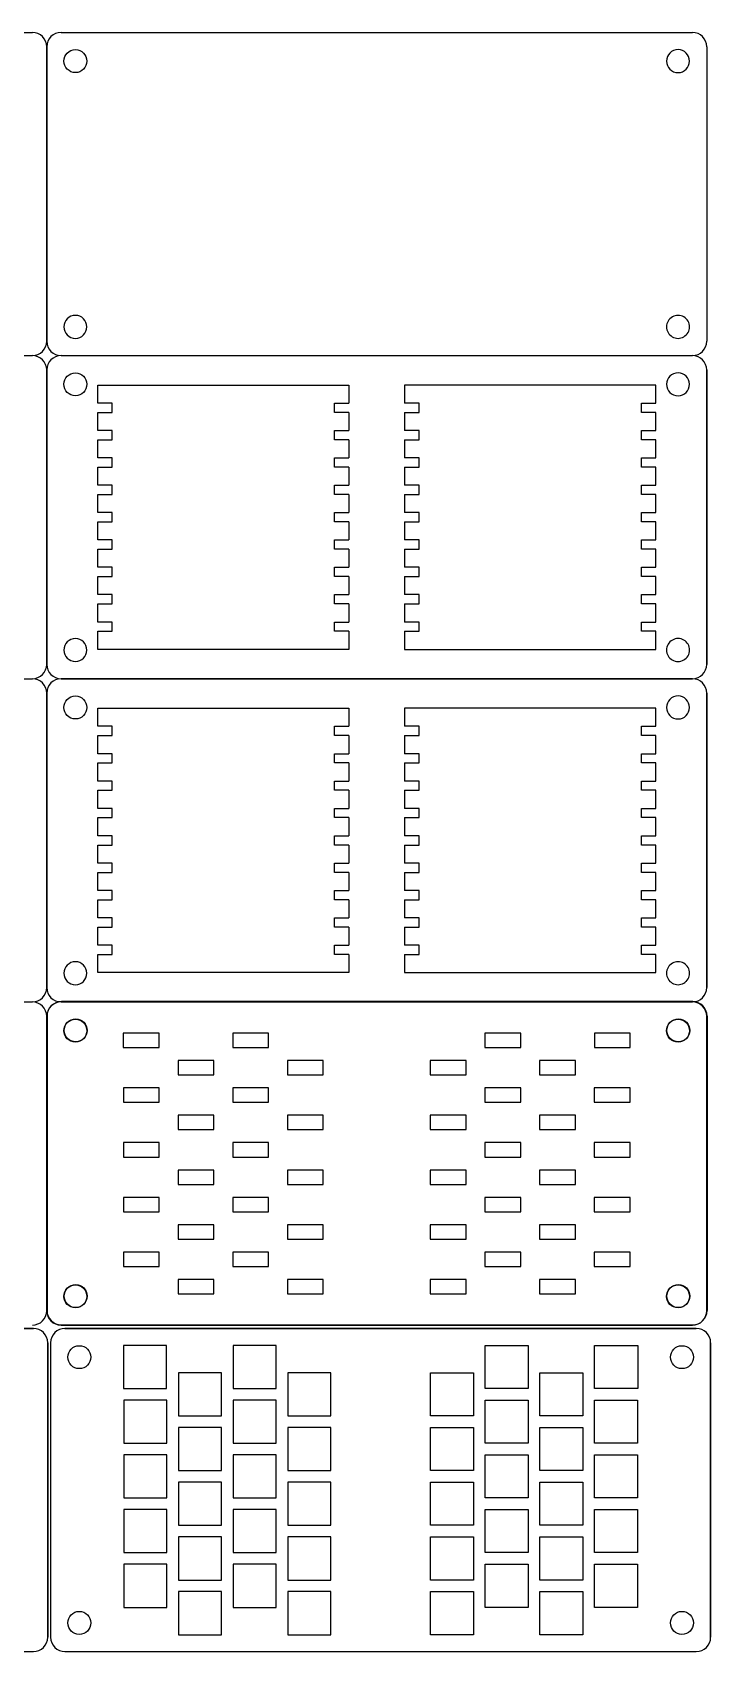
# Model space of a CAD drawing. Header units: millimetres. Extents: x 1 to 277, y -46 to 180.
# Drawn here: x 182.6 to 277.1, y -45.8 to 179.7 of the extents above; entities that cross this region are included whole.
import ezdxf

# ---------------------------------------------------------------- set-up
doc = ezdxf.new("R2010")
doc.units = ezdxf.units.MM

msp = doc.modelspace()

# ---------------------------------------------------------------- linework, layer by layer
for points in [[(94.56, 179.66), (182.56, 179.66)], [(186.56, 179.66), (274.56, 179.66)], [(184.56, 136.66), (184.56, 177.66)], [(184.56, 177.66), (184.56, 136.66)], [(276.56, 177.66), (276.56, 136.66)], [(94.56, 134.66), (182.56, 134.66)], [(186.56, 134.66), (274.56, 134.66)], [(186.56, 134.66), (274.56, 134.66)], [(184.56, 91.66), (184.56, 132.66)], [(184.56, 91.66), (184.56, 132.66)], [(184.56, 132.66), (184.56, 91.66)], [(276.56, 91.66), (276.56, 132.66)], [(276.56, 132.66), (276.56, 91.66)], [(191.67, 128.04), (191.67, 130.56), (226.67, 130.56)], [(226.67, 130.56), (226.67, 128.04)], [(234.45, 130.56), (234.45, 128.04)], [(269.45, 128.04), (269.45, 130.56), (234.45, 130.56)], [(191.67, 126.75), (193.67, 126.75), (193.67, 128.04), (191.67, 128.04)], [(191.67, 124.23), (191.67, 126.75)], [(224.67, 126.75), (224.67, 128.04)], [(224.67, 128.04), (226.67, 128.04)], [(226.67, 126.75), (224.67, 126.75)], [(226.67, 126.75), (226.67, 124.23)], [(236.45, 128.04), (234.45, 128.04)], [(234.45, 126.75), (236.45, 126.75)], [(234.45, 126.75), (234.45, 124.23)], [(236.45, 126.75), (236.45, 128.04)], [(269.45, 126.75), (267.45, 126.75), (267.45, 128.04), (269.45, 128.04)], [(269.45, 124.23), (269.45, 126.75)], [(193.67, 124.23), (191.67, 124.23)], [(193.67, 120.42), (191.67, 120.42), (191.67, 122.94), (193.67, 122.94), (193.67, 124.23)], [(224.67, 122.94), (224.67, 124.23)], [(224.67, 124.23), (226.67, 124.23)], [(236.45, 124.23), (234.45, 124.23)], [(236.45, 122.94), (236.45, 124.23)], [(267.45, 124.23), (269.45, 124.23)], [(267.45, 120.42), (269.45, 120.42), (269.45, 122.94), (267.45, 122.94), (267.45, 124.23)], [(226.67, 122.94), (224.67, 122.94)], [(226.67, 122.94), (226.67, 120.42)], [(234.45, 122.94), (234.45, 120.42)], [(234.45, 122.94), (236.45, 122.94)], [(193.67, 119.13), (193.67, 120.42)], [(224.67, 119.13), (224.67, 120.42)], [(224.67, 120.42), (226.67, 120.42)], [(236.45, 120.42), (234.45, 120.42)], [(236.45, 119.13), (236.45, 120.42)], [(267.45, 119.13), (267.45, 120.42)], [(193.67, 112.8), (191.67, 112.8), (191.67, 115.32), (193.67, 115.32), (193.67, 116.61), (191.67, 116.61), (191.67, 119.13), (193.67, 119.13)], [(226.67, 119.13), (224.67, 119.13)], [(226.67, 119.13), (226.67, 116.61)], [(234.45, 119.13), (234.45, 116.61)], [(234.45, 119.13), (236.45, 119.13)], [(267.45, 112.8), (269.45, 112.8), (269.45, 115.32), (267.45, 115.32), (267.45, 116.61), (269.45, 116.61), (269.45, 119.13), (267.45, 119.13)], [(224.67, 115.32), (224.67, 116.61)], [(224.67, 116.61), (226.67, 116.61)], [(226.67, 115.32), (224.67, 115.32)], [(226.67, 115.32), (226.67, 112.8)], [(236.45, 116.61), (234.45, 116.61)], [(234.45, 115.32), (234.45, 112.8)], [(234.45, 115.32), (236.45, 115.32)], [(236.45, 115.32), (236.45, 116.61)], [(193.67, 111.51), (193.67, 112.8)], [(224.67, 111.51), (224.67, 112.8)], [(224.67, 112.8), (226.67, 112.8)], [(236.45, 112.8), (234.45, 112.8)], [(236.45, 111.51), (236.45, 112.8)], [(267.45, 111.51), (267.45, 112.8)], [(191.67, 93.75), (191.67, 96.27), (193.67, 96.27), (193.67, 97.56), (191.67, 97.56), (191.67, 100.08), (193.67, 100.08), (193.67, 101.37), (191.67, 101.37), (191.67, 103.89), (193.67, 103.89), (193.67, 105.18), (191.67, 105.18), (191.67, 107.7), (193.67, 107.7), (193.67, 108.99), (191.67, 108.99), (191.67, 111.51), (193.67, 111.51)], [(226.67, 111.51), (224.67, 111.51)], [(226.67, 111.51), (226.67, 108.99)], [(234.45, 111.51), (234.45, 108.99)], [(234.45, 111.51), (236.45, 111.51)], [(234.45, 96.27), (234.45, 93.75), (269.45, 93.75), (269.45, 96.27), (267.45, 96.27), (267.45, 97.56), (269.45, 97.56), (269.45, 100.08), (267.45, 100.08), (267.45, 101.37), (269.45, 101.37), (269.45, 103.89), (267.45, 103.89), (267.45, 105.18), (269.45, 105.18), (269.45, 107.7), (267.45, 107.7), (267.45, 108.99), (269.45, 108.99), (269.45, 111.51), (267.45, 111.51)], [(224.67, 107.7), (224.67, 108.99)], [(224.67, 108.99), (226.67, 108.99)], [(236.45, 108.99), (234.45, 108.99)], [(236.45, 107.7), (236.45, 108.99)], [(226.67, 107.7), (224.67, 107.7)], [(226.67, 107.7), (226.67, 105.18)], [(234.45, 107.7), (236.45, 107.7)], [(234.45, 107.7), (234.45, 105.18)], [(224.67, 103.89), (224.67, 105.18)], [(224.67, 105.18), (226.67, 105.18)], [(226.67, 103.89), (224.67, 103.89)], [(226.67, 103.89), (226.67, 101.37)], [(236.45, 105.18), (234.45, 105.18)], [(234.45, 103.89), (234.45, 101.37)], [(234.45, 103.89), (236.45, 103.89)], [(236.45, 103.89), (236.45, 105.18)], [(224.67, 100.08), (224.67, 101.37)], [(224.67, 101.37), (226.67, 101.37)], [(226.67, 100.08), (224.67, 100.08)], [(226.67, 100.08), (226.67, 97.56)], [(236.45, 101.37), (234.45, 101.37)], [(234.45, 100.08), (234.45, 97.56)], [(234.45, 100.08), (236.45, 100.08)], [(236.45, 100.08), (236.45, 101.37)], [(224.67, 96.27), (224.67, 97.56)], [(224.67, 97.56), (226.67, 97.56)], [(236.45, 97.56), (234.45, 97.56)], [(236.45, 96.27), (236.45, 97.56)], [(226.67, 96.27), (224.67, 96.27)], [(226.67, 96.27), (226.67, 93.75)], [(234.45, 96.27), (236.45, 96.27)], [(226.67, 93.75), (191.67, 93.75)], [(94.56, 89.66), (182.56, 89.66)], [(186.56, 89.66), (274.56, 89.66)], [(274.56, 89.66), (186.56, 89.66)], [(184.56, 46.66), (184.56, 87.66)], [(184.56, 46.66), (184.56, 87.66)], [(184.56, 87.66), (184.56, 46.66)], [(276.56, 46.66), (276.56, 87.66)], [(276.56, 87.66), (276.56, 46.66)], [(191.67, 83.04), (191.67, 85.56), (226.67, 85.56)], [(226.67, 85.56), (226.67, 83.04)], [(234.45, 85.56), (234.45, 83.04)], [(269.45, 83.04), (269.45, 85.56), (234.45, 85.56)], [(191.67, 81.75), (193.67, 81.75), (193.67, 83.04), (191.67, 83.04)], [(191.67, 79.23), (191.67, 81.75)], [(224.67, 81.75), (224.67, 83.04)], [(224.67, 83.04), (226.67, 83.04)], [(226.67, 81.75), (224.67, 81.75)], [(226.67, 81.75), (226.67, 79.23)], [(236.45, 83.04), (234.45, 83.04)], [(234.45, 81.75), (236.45, 81.75)], [(234.45, 81.75), (234.45, 79.23)], [(236.45, 81.75), (236.45, 83.04)], [(269.45, 81.75), (267.45, 81.75), (267.45, 83.04), (269.45, 83.04)], [(269.45, 79.23), (269.45, 81.75)], [(193.67, 75.42), (191.67, 75.42), (191.67, 77.94), (193.67, 77.94), (193.67, 79.23)], [(193.67, 79.23), (191.67, 79.23)], [(224.67, 77.94), (224.67, 79.23)], [(224.67, 79.23), (226.67, 79.23)], [(236.45, 79.23), (234.45, 79.23)], [(236.45, 77.94), (236.45, 79.23)], [(267.45, 79.23), (269.45, 79.23)], [(267.45, 75.42), (269.45, 75.42), (269.45, 77.94), (267.45, 77.94), (267.45, 79.23)], [(226.67, 77.94), (224.67, 77.94)], [(226.67, 77.94), (226.67, 75.42)], [(234.45, 77.94), (234.45, 75.42)], [(234.45, 77.94), (236.45, 77.94)], [(193.67, 74.13), (193.67, 75.42)], [(224.67, 74.13), (224.67, 75.42)], [(224.67, 75.42), (226.67, 75.42)], [(236.45, 75.42), (234.45, 75.42)], [(236.45, 74.13), (236.45, 75.42)], [(267.45, 74.13), (267.45, 75.42)], [(193.67, 67.8), (191.67, 67.8), (191.67, 70.32), (193.67, 70.32), (193.67, 71.61), (191.67, 71.61), (191.67, 74.13), (193.67, 74.13)], [(226.67, 74.13), (224.67, 74.13)], [(226.67, 74.13), (226.67, 71.61)], [(234.45, 74.13), (234.45, 71.61)], [(234.45, 74.13), (236.45, 74.13)], [(267.45, 67.8), (269.45, 67.8), (269.45, 70.32), (267.45, 70.32), (267.45, 71.61), (269.45, 71.61), (269.45, 74.13), (267.45, 74.13)], [(224.67, 70.32), (224.67, 71.61)], [(224.67, 71.61), (226.67, 71.61)], [(226.67, 70.32), (224.67, 70.32)], [(226.67, 70.32), (226.67, 67.8)], [(236.45, 71.61), (234.45, 71.61)], [(234.45, 70.32), (234.45, 67.8)], [(234.45, 70.32), (236.45, 70.32)], [(236.45, 70.32), (236.45, 71.61)], [(193.67, 66.51), (193.67, 67.8)], [(224.67, 66.51), (224.67, 67.8)], [(224.67, 67.8), (226.67, 67.8)], [(236.45, 67.8), (234.45, 67.8)], [(236.45, 66.51), (236.45, 67.8)], [(267.45, 66.51), (267.45, 67.8)], [(191.67, 48.75), (191.67, 51.27), (193.67, 51.27), (193.67, 52.56), (191.67, 52.56), (191.67, 55.08), (193.67, 55.08), (193.67, 56.37), (191.67, 56.37), (191.67, 58.89), (193.67, 58.89), (193.67, 60.18), (191.67, 60.18), (191.67, 62.7), (193.67, 62.7), (193.67, 63.99), (191.67, 63.99), (191.67, 66.51), (193.67, 66.51)], [(226.67, 66.51), (224.67, 66.51)], [(226.67, 66.51), (226.67, 63.99)], [(234.45, 66.51), (234.45, 63.99)], [(234.45, 66.51), (236.45, 66.51)], [(234.45, 51.27), (234.45, 48.75), (269.45, 48.75), (269.45, 51.27), (267.45, 51.27), (267.45, 52.56), (269.45, 52.56), (269.45, 55.08), (267.45, 55.08), (267.45, 56.37), (269.45, 56.37), (269.45, 58.89), (267.45, 58.89), (267.45, 60.18), (269.45, 60.18), (269.45, 62.7), (267.45, 62.7), (267.45, 63.99), (269.45, 63.99), (269.45, 66.51), (267.45, 66.51)], [(224.67, 62.7), (224.67, 63.99)], [(224.67, 63.99), (226.67, 63.99)], [(236.45, 63.99), (234.45, 63.99)], [(236.45, 62.7), (236.45, 63.99)], [(226.67, 62.7), (224.67, 62.7)], [(226.67, 62.7), (226.67, 60.18)], [(234.45, 62.7), (236.45, 62.7)], [(234.45, 62.7), (234.45, 60.18)], [(224.67, 58.89), (224.67, 60.18)], [(224.67, 60.18), (226.67, 60.18)], [(226.67, 58.89), (224.67, 58.89)], [(226.67, 58.89), (226.67, 56.37)], [(236.45, 60.18), (234.45, 60.18)], [(234.45, 58.89), (234.45, 56.37)], [(234.45, 58.89), (236.45, 58.89)], [(236.45, 58.89), (236.45, 60.18)], [(224.67, 55.08), (224.67, 56.37)], [(224.67, 56.37), (226.67, 56.37)], [(236.45, 56.37), (234.45, 56.37)], [(236.45, 55.08), (236.45, 56.37)], [(226.67, 55.08), (224.67, 55.08)], [(226.67, 55.08), (226.67, 52.56)], [(234.45, 55.08), (234.45, 52.56)], [(234.45, 55.08), (236.45, 55.08)], [(224.67, 51.27), (224.67, 52.56)], [(224.67, 52.56), (226.67, 52.56)], [(236.45, 52.56), (234.45, 52.56)], [(236.45, 51.27), (236.45, 52.56)], [(226.67, 51.27), (224.67, 51.27)], [(226.67, 51.27), (226.67, 48.75)], [(234.45, 51.27), (236.45, 51.27)], [(226.67, 48.75), (191.67, 48.75)], [(94.56, 44.66), (182.56, 44.66)], [(274.56, 44.66), (186.56, 44.66)], [(186.56, 44.66), (274.56, 44.66)], [(274.6, 44.7), (186.6, 44.7)], [(186.6, 44.7), (274.6, 44.7)], [(184.56, 42.66), (184.56, 1.66)], [(184.56, 1.66), (184.56, 42.66)], [(184.6, 42.7), (184.6, 1.7)], [(276.56, 1.66), (276.56, 42.66)], [(276.6, 42.7), (276.6, 1.7)], [(276.6, 1.7), (276.6, 42.7)], [(94.7, -0.8), (182.7, -0.8)], [(182.7, -0.8), (94.7, -0.8)], [(186.56, -0.34), (274.56, -0.34)], [(186.6, -0.3), (274.6, -0.3)], [(187.1, -0.8), (275.1, -0.8)], [(275.1, -0.8), (187.1, -0.8)], [(184.7, -2.8), (184.7, -43.8)], [(184.7, -43.8), (184.7, -2.8)], [(185.1, -2.8), (185.1, -43.8)], [(277.1, -2.8), (277.1, -43.8)], [(277.1, -43.8), (277.1, -2.8)], [(94.7, -45.8), (182.7, -45.8)], [(187.1, -45.8), (275.1, -45.8)]]:
    msp.add_lwpolyline(points)
for points in [[(200.22, 40.31), (195.22, 40.31), (195.22, 38.31), (200.22, 38.31), (200.22, 40.31)], [(215.49, 40.31), (210.49, 40.31), (210.49, 38.31), (215.49, 38.31), (215.49, 40.31)], [(250.63, 40.31), (245.63, 40.31), (245.63, 38.31), (250.63, 38.31), (250.63, 40.31)], [(265.89, 40.31), (260.89, 40.31), (260.89, 38.31), (265.89, 38.31), (265.89, 40.31)], [(207.87, 36.5), (202.87, 36.5), (202.87, 34.5), (207.87, 34.5), (207.87, 36.5)], [(223.11, 36.5), (218.11, 36.5), (218.11, 34.5), (223.11, 34.5), (223.11, 36.5)], [(243.01, 36.5), (238.01, 36.5), (238.01, 34.5), (243.01, 34.5), (243.01, 36.5)], [(258.25, 36.5), (253.25, 36.5), (253.25, 34.5), (258.25, 34.5), (258.25, 36.5)], [(200.25, 32.69), (195.25, 32.69), (195.25, 30.69), (200.25, 30.69), (200.25, 32.69)], [(215.49, 32.69), (210.49, 32.69), (210.49, 30.69), (215.49, 30.69), (215.49, 32.69)], [(250.63, 32.69), (245.63, 32.69), (245.63, 30.69), (250.63, 30.69), (250.63, 32.69)], [(265.87, 32.69), (260.87, 32.69), (260.87, 30.69), (265.87, 30.69), (265.87, 32.69)], [(207.87, 28.88), (202.87, 28.88), (202.87, 26.88), (207.87, 26.88), (207.87, 28.88)], [(223.11, 28.88), (218.11, 28.88), (218.11, 26.88), (223.11, 26.88), (223.11, 28.88)], [(243.01, 28.88), (238.01, 28.88), (238.01, 26.88), (243.01, 26.88), (243.01, 28.88)], [(258.25, 28.88), (253.25, 28.88), (253.25, 26.88), (258.25, 26.88), (258.25, 28.88)], [(200.25, 25.07), (195.25, 25.07), (195.25, 23.07), (200.25, 23.07), (200.25, 25.07)], [(215.49, 25.07), (210.49, 25.07), (210.49, 23.07), (215.49, 23.07), (215.49, 25.07)], [(250.63, 25.07), (245.63, 25.07), (245.63, 23.07), (250.63, 23.07), (250.63, 25.07)], [(265.87, 25.07), (260.87, 25.07), (260.87, 23.07), (265.87, 23.07), (265.87, 25.07)], [(207.87, 21.26), (202.87, 21.26), (202.87, 19.26), (207.87, 19.26), (207.87, 21.26)], [(223.11, 21.26), (218.11, 21.26), (218.11, 19.26), (223.11, 19.26), (223.11, 21.26)], [(243.01, 21.26), (238.01, 21.26), (238.01, 19.26), (243.01, 19.26), (243.01, 21.26)], [(258.25, 21.26), (253.25, 21.26), (253.25, 19.26), (258.25, 19.26), (258.25, 21.26)], [(200.25, 17.45), (195.25, 17.45), (195.25, 15.45), (200.25, 15.45), (200.25, 17.45)], [(215.49, 17.45), (210.49, 17.45), (210.49, 15.45), (215.49, 15.45), (215.49, 17.45)], [(250.63, 17.45), (245.63, 17.45), (245.63, 15.45), (250.63, 15.45), (250.63, 17.45)], [(265.87, 17.45), (260.87, 17.45), (260.87, 15.45), (265.87, 15.45), (265.87, 17.45)], [(207.87, 13.64), (202.87, 13.64), (202.87, 11.64), (207.87, 11.64), (207.87, 13.64)], [(223.11, 13.64), (218.11, 13.64), (218.11, 11.64), (223.11, 11.64), (223.11, 13.64)], [(243.01, 13.64), (238.01, 13.64), (238.01, 11.64), (243.01, 11.64), (243.01, 13.64)], [(258.25, 13.64), (253.25, 13.64), (253.25, 11.64), (258.25, 11.64), (258.25, 13.64)], [(200.25, 9.83), (195.25, 9.83), (195.25, 7.83), (200.25, 7.83), (200.25, 9.83)], [(215.49, 9.83), (210.49, 9.83), (210.49, 7.83), (215.49, 7.83), (215.49, 9.83)], [(250.63, 9.83), (245.63, 9.83), (245.63, 7.83), (250.63, 7.83), (250.63, 9.83)], [(265.87, 9.83), (260.87, 9.83), (260.87, 7.83), (265.87, 7.83), (265.87, 9.83)], [(207.87, 6.02), (202.87, 6.02), (202.87, 4.02), (207.87, 4.02), (207.87, 6.02)], [(223.11, 6.02), (218.11, 6.02), (218.11, 4.02), (223.11, 4.02), (223.11, 6.02)], [(243.01, 6.02), (238.01, 6.02), (238.01, 4.02), (243.01, 4.02), (243.01, 6.02)], [(258.25, 6.02), (253.25, 6.02), (253.25, 4.02), (258.25, 4.02), (258.25, 6.02)], [(195.27, -9.16), (201.27, -9.16), (201.27, -3.16), (195.27, -3.16), (195.27, -9.16)], [(210.53, -9.16), (216.53, -9.16), (216.53, -3.16), (210.53, -3.16), (210.53, -9.16)], [(251.67, -9.16), (245.67, -9.16), (245.67, -3.16), (251.67, -3.16), (251.67, -9.16)], [(266.93, -9.16), (260.93, -9.16), (260.93, -3.16), (266.93, -3.16), (266.93, -9.16)], [(202.91, -12.97), (208.91, -12.97), (208.91, -6.97), (202.91, -6.97), (202.91, -12.97)], [(218.15, -12.97), (224.15, -12.97), (224.15, -6.97), (218.15, -6.97), (218.15, -12.97)], [(244.05, -12.97), (238.05, -12.97), (238.05, -6.97), (244.05, -6.97), (244.05, -12.97)], [(259.29, -12.97), (253.29, -12.97), (253.29, -6.97), (259.29, -6.97), (259.29, -12.97)], [(195.29, -16.78), (201.29, -16.78), (201.29, -10.78), (195.29, -10.78), (195.29, -16.78)], [(210.53, -16.78), (216.53, -16.78), (216.53, -10.78), (210.53, -10.78), (210.53, -16.78)], [(251.67, -16.78), (245.67, -16.78), (245.67, -10.78), (251.67, -10.78), (251.67, -16.78)], [(266.91, -16.78), (260.91, -16.78), (260.91, -10.78), (266.91, -10.78), (266.91, -16.78)], [(202.91, -20.59), (208.91, -20.59), (208.91, -14.59), (202.91, -14.59), (202.91, -20.59)], [(218.15, -20.59), (224.15, -20.59), (224.15, -14.59), (218.15, -14.59), (218.15, -20.59)], [(244.05, -20.59), (238.05, -20.59), (238.05, -14.59), (244.05, -14.59), (244.05, -20.59)], [(259.29, -20.59), (253.29, -20.59), (253.29, -14.59), (259.29, -14.59), (259.29, -20.59)], [(195.29, -24.4), (201.29, -24.4), (201.29, -18.4), (195.29, -18.4), (195.29, -24.4)], [(210.53, -24.4), (216.53, -24.4), (216.53, -18.4), (210.53, -18.4), (210.53, -24.4)], [(251.67, -24.4), (245.67, -24.4), (245.67, -18.4), (251.67, -18.4), (251.67, -24.4)], [(266.91, -24.4), (260.91, -24.4), (260.91, -18.4), (266.91, -18.4), (266.91, -24.4)], [(202.91, -28.21), (208.91, -28.21), (208.91, -22.21), (202.91, -22.21), (202.91, -28.21)], [(218.15, -28.21), (224.15, -28.21), (224.15, -22.21), (218.15, -22.21), (218.15, -28.21)], [(244.05, -28.21), (238.05, -28.21), (238.05, -22.21), (244.05, -22.21), (244.05, -28.21)], [(259.29, -28.21), (253.29, -28.21), (253.29, -22.21), (259.29, -22.21), (259.29, -28.21)], [(195.29, -32.02), (201.29, -32.02), (201.29, -26.02), (195.29, -26.02), (195.29, -32.02)], [(210.53, -32.02), (216.53, -32.02), (216.53, -26.02), (210.53, -26.02), (210.53, -32.02)], [(251.67, -32.02), (245.67, -32.02), (245.67, -26.02), (251.67, -26.02), (251.67, -32.02)], [(266.91, -32.02), (260.91, -32.02), (260.91, -26.02), (266.91, -26.02), (266.91, -32.02)], [(202.91, -35.83), (208.91, -35.83), (208.91, -29.83), (202.91, -29.83), (202.91, -35.83)], [(218.15, -35.83), (224.15, -35.83), (224.15, -29.83), (218.15, -29.83), (218.15, -35.83)], [(244.05, -35.83), (238.05, -35.83), (238.05, -29.83), (244.05, -29.83), (244.05, -35.83)], [(259.29, -35.83), (253.29, -35.83), (253.29, -29.83), (259.29, -29.83), (259.29, -35.83)], [(195.29, -39.64), (201.29, -39.64), (201.29, -33.64), (195.29, -33.64), (195.29, -39.64)], [(210.53, -39.64), (216.53, -39.64), (216.53, -33.64), (210.53, -33.64), (210.53, -39.64)], [(251.67, -39.64), (245.67, -39.64), (245.67, -33.64), (251.67, -33.64), (251.67, -39.64)], [(266.91, -39.64), (260.91, -39.64), (260.91, -33.64), (266.91, -33.64), (266.91, -39.64)], [(202.91, -43.45), (208.91, -43.45), (208.91, -37.45), (202.91, -37.45), (202.91, -43.45)], [(218.15, -43.45), (224.15, -43.45), (224.15, -37.45), (218.15, -37.45), (218.15, -43.45)], [(244.05, -43.45), (238.05, -43.45), (238.05, -37.45), (244.05, -37.45), (244.05, -43.45)], [(259.29, -43.45), (253.29, -43.45), (253.29, -37.45), (259.29, -37.45), (259.29, -43.45)]]:
    msp.add_lwpolyline(points, close=True)
for centre in [(188.56, 175.66), (188.56, 130.66), (188.56, 130.66), (188.56, 85.66), (188.56, 85.66), (188.56, 40.66), (188.6, 40.7), (272.56, 40.66), (272.6, 40.7), (188.56, 3.66), (188.6, 3.7), (272.56, 3.66), (272.6, 3.7), (189.1, -4.8), (273.1, -4.8), (189.1, -41.8), (273.1, -41.8)]:
    msp.add_circle(centre, 1.6)
for centre, radius, start, end in [((182.56, 177.66), 2, 0, 90), ((186.56, 177.66), 2, 90, 180), ((274.56, 177.66), 2, 0, 90), ((272.56, 175.66), 1.6, 90, 270), ((272.56, 175.66), 1.6, 270, 90), ((188.56, 138.66), 1.6, 360, 180), ((272.55, 138.66), 1.6, 134.8982, 315.1018), ((272.56, 138.66), 1.6, 314.8982, 135.1018), ((188.56, 138.66), 1.6, 180, 0), ((182.56, 136.66), 2, 270, 0), ((186.56, 136.66), 2, 180, 270), ((274.56, 136.66), 2, 270, 0), ((182.56, 132.66), 2, 0, 90), ((182.56, 132.66), 2, 0, 90), ((186.56, 132.66), 2, 90, 180), ((186.56, 132.66), 2, 90, 180), ((274.56, 132.66), 2, 0, 90), ((274.56, 132.66), 2, 0, 90), ((272.56, 130.66), 1.6, 90, 270), ((272.56, 130.66), 1.6, 90, 270), ((272.56, 130.66), 1.6, 270, 90), ((272.56, 130.66), 1.6, 270, 90), ((188.56, 93.66), 1.6, 360, 180), ((188.56, 93.66), 1.6, 360, 180), ((272.55, 93.66), 1.6, 134.8982, 315.1018), ((272.55, 93.66), 1.6, 134.8982, 315.1018), ((272.56, 93.66), 1.6, 314.8982, 135.1018), ((272.56, 93.66), 1.6, 314.8982, 135.1018), ((188.56, 93.66), 1.6, 180, 0), ((188.56, 93.66), 1.6, 180, 0), ((182.56, 91.66), 2, 270, 0), ((182.56, 91.66), 2, 270, 0), ((186.56, 91.66), 2, 180, 270), ((186.56, 91.66), 2, 180, 270), ((274.56, 91.66), 2, 270, 0), ((274.56, 91.66), 2, 270, 0), ((182.56, 87.66), 2, 0, 90), ((182.56, 87.66), 2, 0, 90), ((186.56, 87.66), 2, 90, 180), ((186.56, 87.66), 2, 90, 180), ((274.56, 87.66), 2, 0, 90), ((274.56, 87.66), 2, 0, 90), ((272.56, 85.66), 1.6, 90, 270), ((272.56, 85.66), 1.6, 90, 270), ((272.56, 85.66), 1.6, 270, 90), ((272.56, 85.66), 1.6, 270, 90), ((188.56, 48.66), 1.6, 360, 180), ((188.56, 48.66), 1.6, 360, 180), ((272.55, 48.66), 1.6, 134.8982, 315.1018), ((272.55, 48.66), 1.6, 134.8982, 315.1018), ((272.56, 48.66), 1.6, 314.8982, 135.1018), ((272.56, 48.66), 1.6, 314.8982, 135.1018), ((188.56, 48.66), 1.6, 180, 0), ((188.56, 48.66), 1.6, 180, 0), ((182.56, 46.66), 2, 270, 0), ((182.56, 46.66), 2, 270, 0), ((186.56, 46.66), 2, 180, 270), ((186.56, 46.66), 2, 180, 270), ((274.56, 46.66), 2, 270, 0), ((274.56, 46.66), 2, 270, 0), ((182.56, 42.66), 2, 0, 90), ((186.56, 42.66), 2, 90, 180), ((186.6, 42.7), 2, 90, 180), ((274.56, 42.66), 2, 0, 90), ((274.6, 42.7), 2, 0, 90), ((182.56, 1.66), 2, 270, 0), ((186.56, 1.66), 2, 180, 270), ((186.6, 1.7), 2, 180, 270), ((274.56, 1.66), 2, 270, 0), ((274.6, 1.7), 2, 270, 0), ((182.7, -2.8), 2, 0, 90), ((187.1, -2.8), 2, 90, 180), ((275.1, -2.8), 2, 0, 90), ((182.7, -43.8), 2, 270, 0), ((187.1, -43.8), 2, 180, 270), ((275.1, -43.8), 2, 270, 0)]:
    msp.add_arc(centre, radius, start, end)

doc.saveas('drawing.dxf')
